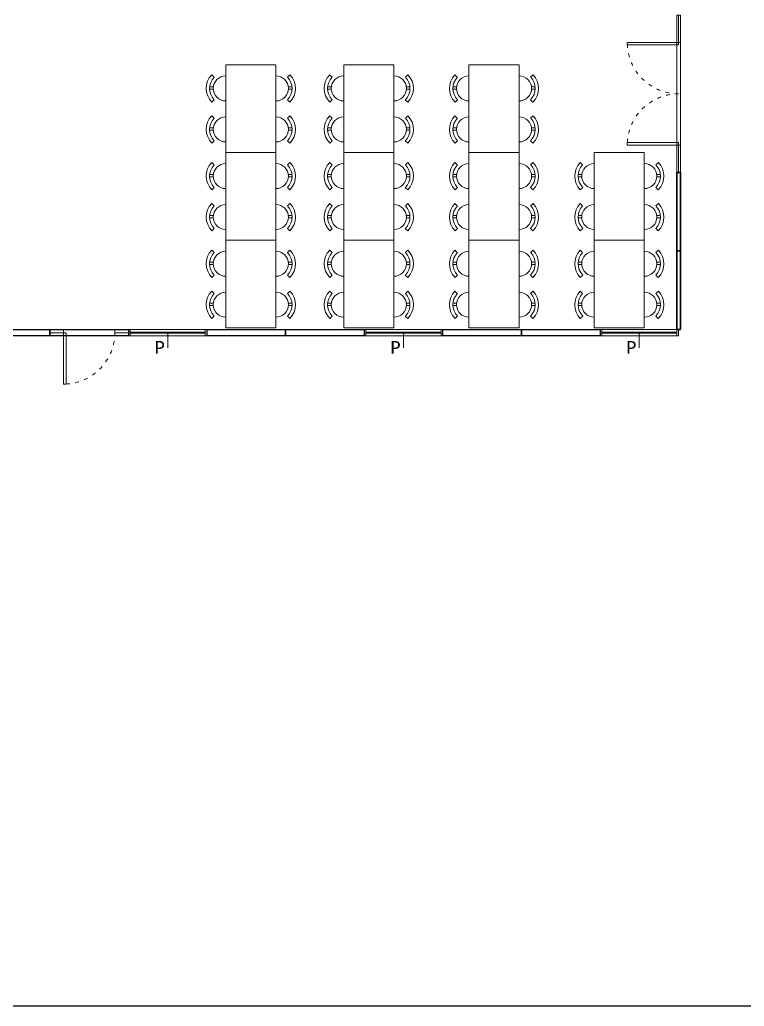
# Model space of a CAD drawing. Header units: millimetres. Extents: x -3516 to 33273, y -7531 to 724.
# Drawn here: x 20941 to 22098, y -3667 to -2092 of the extents above; entities that cross this region are included whole.
import ezdxf

# ---------------------------------------------------------------- set-up
doc = ezdxf.new("R2010")
doc.units = ezdxf.units.MM
doc.linetypes.add('ACAD_ISO03W100', pattern=[30, 12, -18])
for name, color, linetype, lineweight in [('100x120 PEN', 155, 'Continuous', 15), ('CİHAZ', 6, 'Continuous', 15), ('DIS-100', 9, 'Continuous', 30), ('DIS-60', 9, 'Continuous', 30), ('KAPI', 37, 'Continuous', 15), ('PLAN', 253, 'Continuous', 15), ('YAZI', 9, 'Continuous', 20)]:
    doc.layers.add(name, color=color, linetype=linetype, lineweight=lineweight)
doc.styles.add('VEFA', font='calibri.ttf')

# ---------------------------------------------------------------- blocks, each defined once
blk = doc.blocks.new('A$C1210badc')
at = {"layer": 'DIS-60'}
blk.add_lwpolyline([(0, 0), (0, 125.5), (6, 125.5), (6, 0)], close=True, dxfattribs=at)
blk = doc.blocks.new('A$Cdef76808')
at = {"layer": '100x120 PEN', "linetype": 'Continuous'}
for p, q in [((62.8, 6), (62.8, 29.1)), ((2.8, 10), (2.8, 0)), ((122.8, 6), (2.8, 6)), ((122.8, 4), (2.8, 4)), ((122.8, 10), (122.8, 0))]:
    blk.add_line(p, q, dxfattribs=at)
blk.add_lwpolyline([(125.5, 0), (0, 0), (0, 10), (125.5, 10)], close=True, dxfattribs=at)
blk = doc.blocks.new('A$Ccb6340a7')
at = {"layer": 'DIS-100', "lineweight": -2}
blk.add_lwpolyline([(10, 125.5), (10, 0), (0, 0), (0, 125.5)], close=True, dxfattribs=at)
blk = doc.blocks.new('ASDQ1234142')
at = {"layer": 'KAPI'}
for p, q in [((177899, 120456.1), (177877.3, 120456.1)), ((177899, 120461.1), (177899, 120451.1)), ((177981, 120461.1), (177981, 120451.1)), ((177981, 120456.1), (178002.8, 120456.1))]:
    blk.add_line(p, q, dxfattribs=at)
at = {"layer": 'KAPI', "linetype": 'Continuous', "ltscale": 0.5}
blk.add_lwpolyline([(177981, 120456.1), (177977, 120456.1), (177977, 120538.1), (177981, 120538.1), (177981, 120456.1)], dxfattribs=at)
at = {"layer": 'KAPI'}
blk.add_lwpolyline([(177877.3, 120451.1), (178002.8, 120451.1), (178002.8, 120461.1), (177877.3, 120461.1)], close=True, dxfattribs=at)
at = {"layer": 'KAPI', "linetype": 'ACAD_ISO03W100', "ltscale": 0.5}
blk.add_arc((177981.2, 120456), 82.2, 92.9167, 179.9475, dxfattribs=at)
blk = doc.blocks.new('6-2IK')
at = {"layer": 'KAPI'}
for p, q in [((43.5, 3.1), (0, 3.1)), ((43.5, 6.1), (43.5, 0.1)), ((207.5, 6.1), (207.5, 0.1)), ((207.5, 3.1), (251, 3.1))]:
    blk.add_line(p, q, dxfattribs=at)
at = {"layer": 'KAPI', "linetype": 'Continuous', "ltscale": 0.5}
for points in [[(43.5, 3.1), (47.5, 3.1), (47.5, 85.1), (43.5, 85.1), (43.5, 3.1)], [(207.5, 3.1), (203.5, 3.1), (203.5, 85.1), (207.5, 85.1), (207.5, 3.1)]]:
    blk.add_lwpolyline(points, dxfattribs=at)
at = {"layer": 'KAPI'}
blk.add_lwpolyline([(251, 0.1), (0, 0.1), (0, 6.1), (251, 6.1)], close=True, dxfattribs=at)
at = {"layer": 'KAPI', "linetype": 'ACAD_ISO03W100', "ltscale": 0.5}
for centre, start, end in [((43.3, 3), 0.0525, 87.0833), ((207.7, 3), 92.9167, 179.9475)]:
    blk.add_arc(centre, 82.2, start, end, dxfattribs=at)
blk = doc.blocks.new('A$C72E11EB8')
at = {"color": 3}
blk.add_lwpolyline([(140, 31.1), (140, 111.1), (0, 111.1), (0, 31.1)], close=True, dxfattribs=at)
at = {"layer": 'CİHAZ', "color": 3}
for p, q in [((18.8, 129.5), (14.9, 133.3)), ((35.5, 131.1), (35.5, 136.9)), ((39.6, 130.9), (39.6, 136.8)), ((54.8, 129.7), (58.6, 133.6)), ((84.2, 129.5), (80.4, 133.3)), ((101, 131.1), (100.9, 136.9)), ((105.1, 130.9), (105, 136.8)), ((120.2, 129.7), (124, 133.6)), ((10, 111.1), (130, 111.1)), ((10, 31.1), (130, 31.1)), ((18.8, 12.8), (14.9, 8.9)), ((35.5, 11.2), (35.5, 5.4)), ((39.6, 11.3), (39.6, 5.5)), ((54.8, 12.6), (58.6, 8.7)), ((84.2, 12.8), (80.4, 8.9)), ((101, 11.2), (100.9, 5.4)), ((105.1, 11.3), (105, 5.5)), ((120.2, 12.6), (124, 8.7))]:
    blk.add_line(p, q, dxfattribs=at)
for centre, radius, start, end in [((36.9, 111.1), 31.2, 46.0083, 134.6004), ((102.3, 111.1), 31.2, 46.0083, 134.6004), ((36.9, 111.1), 20, 0, 180), ((36.9, 111.1), 25.8, 46.0083, 134.6004), ((102.3, 111.1), 20, 0, 180), ((102.3, 111.1), 25.8, 46.0083, 134.6004), ((36.9, 31.1), 20, 180, 0), ((102.3, 31.1), 20, 180, 0), ((36.9, 31.1), 31.2, 225.3996, 313.9917), ((36.9, 31.1), 25.8, 225.3996, 313.9917), ((102.3, 31.1), 31.2, 225.3996, 313.9917), ((102.3, 31.1), 25.8, 225.3996, 313.9917)]:
    blk.add_arc(centre, radius, start, end, dxfattribs=at)

msp = doc.modelspace()

# ---------------------------------------------------------------- linework, layer by layer
msp.add_lwpolyline([(18598.793, -875.905), (24798.793, -875.905), (24798.793, -3667.462), (18598.793, -3667.462)])

# ---------------------------------------------------------------- block references
at = {"xscale": -1}
for p in [(21996.182, -2461.185), (21996.182, -2586.685)]:
    msp.add_blockref('A$C1210badc', p, dxfattribs=at)
for name, p, rotation in [('A$Ccb6340a7', (20863.682, -2586.685), 270), ('A$Ccb6340a7', (20989.182, -2586.685), 270), ('ASDQ1234142', (198991.966, 117864.422), 180), ('A$Cdef76808', (21240.182, -2586.685), 180), ('A$Ccb6340a7', (21240.182, -2586.685), 270), ('A$Ccb6340a7', (21365.682, -2586.685), 270), ('A$Cdef76808', (21616.682, -2586.685), 180), ('A$Ccb6340a7', (21616.682, -2586.685), 270), ('A$Ccb6340a7', (21742.182, -2586.685), 270), ('A$Cdef76808', (21993.182, -2586.685), 180)]:
    msp.add_blockref(name, p, dxfattribs=dict(rotation=rotation))
at = {"layer": 'KAPI', "linetype": 'Continuous', "lineweight": -2, "xscale": -1, "rotation": 90}
msp.add_blockref('6-2IK', (21996.299, -2084.685), dxfattribs=at)
at = {"layer": 'PLAN', "linetype": 'Continuous', "rotation": 90}
for p in [(21381.219, -2303.935), (21569.55, -2303.935), (21769.55, -2303.935), (21381.219, -2443.935), (21569.55, -2443.935), (21769.55, -2443.935), (21969.55, -2443.935), (21381.219, -2583.935), (21569.55, -2583.935), (21769.55, -2583.935), (21969.55, -2583.935)]:
    msp.add_blockref('A$C72E11EB8', p, dxfattribs=at)

# ---------------------------------------------------------------- texts
at = {"layer": 'YAZI', "linetype": 'Continuous', "lineweight": -2, "char_height": 20, "attachment_point": 9, "style": 'VEFA'}
for insert in [(21172.615, -2625.049), (21549.115, -2625.049), (21925.615, -2625.049)]:
    msp.add_mtext_dynamic_manual_height_columns('P', width=22.23065, gutter_width=12.5, heights=[0], dxfattribs=dict(at, insert=insert))

doc.saveas('drawing.dxf')
